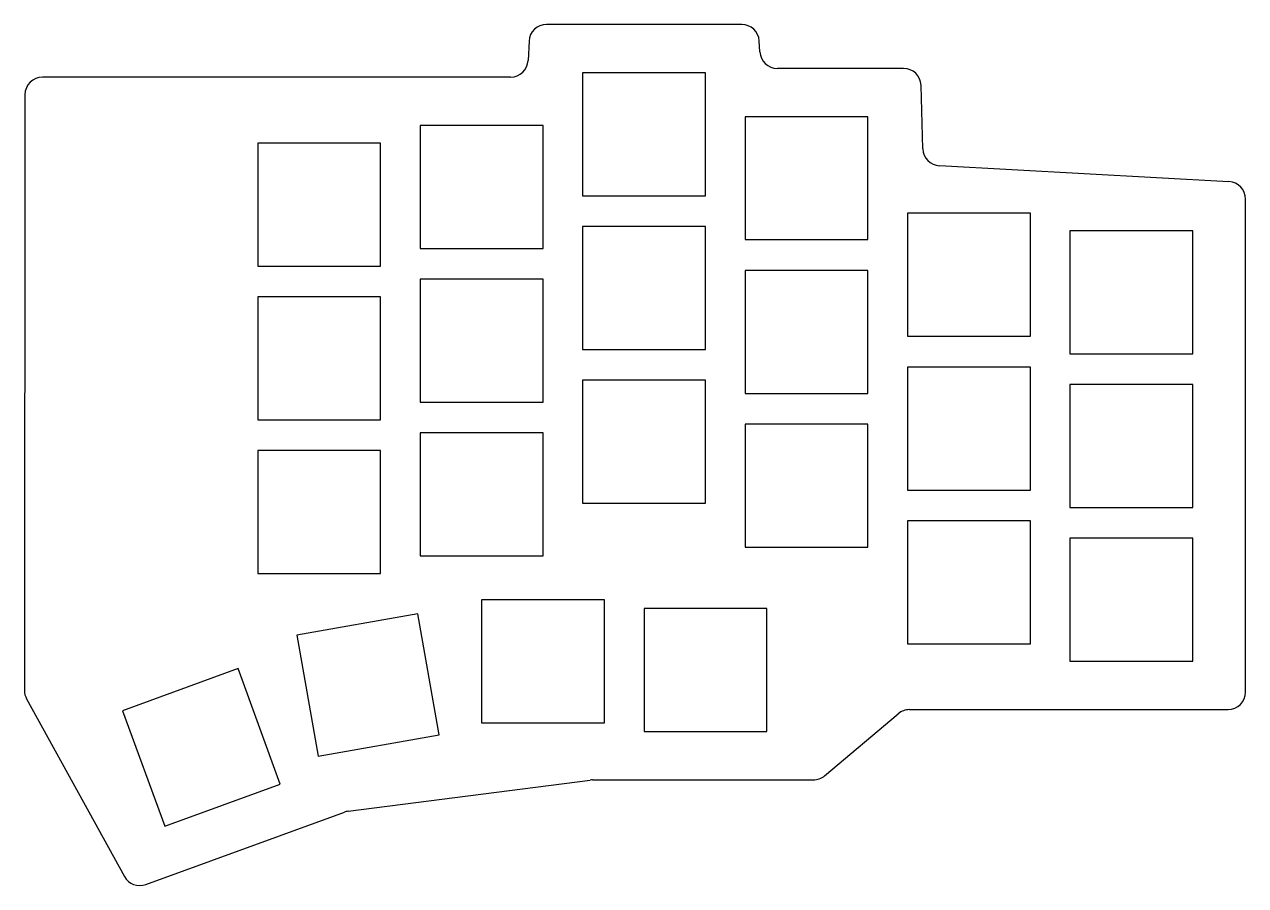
# Model space of a CAD drawing. Header units: millimetres. Extents: x 259 to 398, y -115 to -17.
import ezdxf

# ---------------------------------------------------------------- set-up
doc = ezdxf.new("R2010")
doc.units = ezdxf.units.MM

msp = doc.modelspace()

# ---------------------------------------------------------------- linework, layer by layer
for p, q in [((340.62, -17), (318.4, -17)), ((316.4, -18.9), (316.3, -21.1)), ((342.69, -20.12), (342.61, -18.88)), ((359.05, -22), (344.68, -22)), ((314.3, -23), (261, -23)), ((336.5, -22.5), (322.5, -22.5)), ((322.5, -22.5), (322.5, -36.5)), ((336.5, -36.5), (336.5, -22.5)), ((259, -25), (258.94, -92.82)), ((361.25, -31.16), (361.05, -23.95)), ((355, -27.5), (341, -27.5)), ((341, -27.5), (341, -41.5)), ((355, -41.5), (355, -27.5)), ((318, -28.5), (304, -28.5)), ((304, -28.5), (304, -42.5)), ((318, -42.5), (318, -28.5)), ((299.5, -30.5), (285.5, -30.5)), ((285.5, -30.5), (285.5, -44.5)), ((299.5, -44.5), (299.5, -30.5)), ((396.11, -34.9), (363.14, -33.1)), ((322.5, -36.5), (336.5, -36.5)), ((398, -93), (398, -36.89)), ((373.5, -38.5), (359.5, -38.5)), ((359.5, -38.5), (359.5, -52.5)), ((373.5, -52.5), (373.5, -38.5)), ((336.5, -40), (322.5, -40)), ((322.5, -40), (322.5, -54)), ((336.5, -54), (336.5, -40)), ((341, -41.5), (355, -41.5)), ((392, -40.5), (378, -40.5)), ((378, -40.5), (378, -54.5)), ((392, -54.5), (392, -40.5)), ((304, -42.5), (318, -42.5)), ((285.5, -44.5), (299.5, -44.5)), ((355, -45), (341, -45)), ((341, -45), (341, -59)), ((355, -59), (355, -45)), ((318, -46), (304, -46)), ((304, -46), (304, -60)), ((318, -60), (318, -46)), ((299.5, -48), (285.5, -48)), ((285.5, -48), (285.5, -62)), ((299.5, -62), (299.5, -48)), ((359.5, -52.5), (373.5, -52.5)), ((322.5, -54), (336.5, -54)), ((378, -54.5), (392, -54.5)), ((373.5, -56), (359.5, -56)), ((359.5, -56), (359.5, -70)), ((373.5, -70), (373.5, -56)), ((336.5, -57.5), (322.5, -57.5)), ((322.5, -57.5), (322.5, -71.5)), ((336.5, -71.5), (336.5, -57.5)), ((392, -58), (378, -58)), ((378, -58), (378, -72)), ((392, -72), (392, -58)), ((341, -59), (355, -59)), ((304, -60), (318, -60)), ((285.5, -62), (299.5, -62)), ((355, -62.5), (341, -62.5)), ((341, -62.5), (341, -76.5)), ((355, -76.5), (355, -62.5)), ((318, -63.5), (304, -63.5)), ((304, -63.5), (304, -77.5)), ((318, -77.5), (318, -63.5)), ((299.5, -65.5), (285.5, -65.5)), ((285.5, -65.5), (285.5, -79.5)), ((299.5, -79.5), (299.5, -65.5)), ((359.5, -70), (373.5, -70)), ((322.5, -71.5), (336.5, -71.5)), ((378, -72), (392, -72)), ((373.5, -73.5), (359.5, -73.5)), ((359.5, -73.5), (359.5, -87.5)), ((373.5, -87.5), (373.5, -73.5)), ((392, -75.5), (378, -75.5)), ((378, -75.5), (378, -89.5)), ((392, -89.5), (392, -75.5)), ((304, -77.5), (318, -77.5)), ((341, -76.5), (355, -76.5)), ((285.5, -79.5), (299.5, -79.5)), ((325, -82.5), (311, -82.5)), ((311, -82.5), (311, -96.5)), ((325, -96.5), (325, -82.5)), ((303.75, -84.09), (289.96, -86.52)), ((306.18, -97.88), (303.75, -84.09)), ((343.5, -83.5), (329.5, -83.5)), ((329.5, -83.5), (329.5, -97.5)), ((343.5, -97.5), (343.5, -83.5)), ((289.96, -86.52), (292.4, -100.31)), ((359.5, -87.5), (373.5, -87.5)), ((283.28, -90.33), (270.12, -95.12)), ((288.06, -103.49), (283.28, -90.33)), ((378, -89.5), (392, -89.5)), ((259.19, -93.79), (270.33, -114)), ((270.12, -95.12), (274.91, -108.28)), ((350.06, -102.53), (358.44, -95.47)), ((359.73, -95), (396, -95)), ((311, -96.5), (325, -96.5)), ((292.4, -100.31), (306.18, -97.88)), ((329.5, -97.5), (343.5, -97.5)), ((274.91, -108.28), (288.06, -103.49)), ((295.8, -106.57), (323.37, -103.02)), ((323.63, -103), (348.77, -103)), ((272.76, -114.91), (295.38, -106.68))]:
    msp.add_line(p, q)
for centre, start, end in [((318.4, -19), 90, 177.1376), ((340.62, -19), 3.4336, 90), ((344.68, -20), 183.4336, 270), ((314.3, -21), 270, 357.1376), ((359.05, -24), 1.5622, 90), ((261, -25), 90, 179.9486), ((363.25, -31.1), 181.5622, 266.8807), ((396, -36.89), 0, 86.8807), ((260.94, -92.82), 179.9486, 208.8667), ((396, -93), 270, 0), ((359.73, -97), 90, 130.1009), ((348.77, -101), 270, 310.1009), ((323.63, -105), 90, 97.3542), ((296.06, -108.56), 97.3542, 110), ((272.08, -113.03), 208.8667, 290)]:
    msp.add_arc(centre, 2, start, end)

doc.saveas('drawing.dxf')
